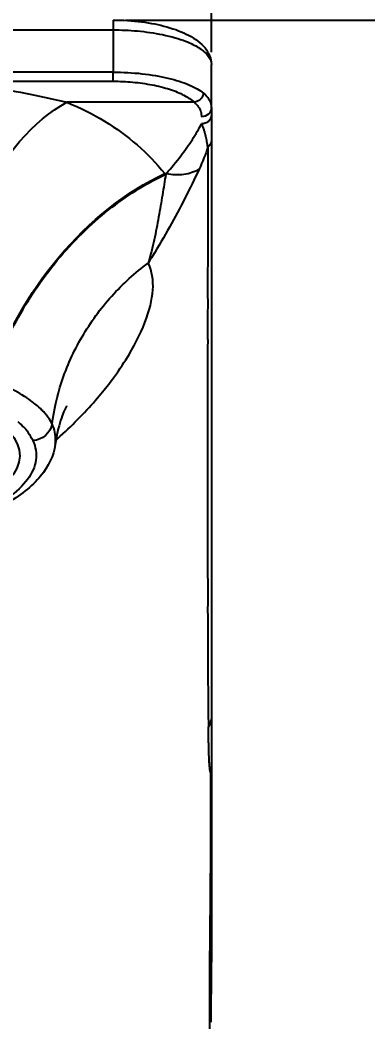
# Model space of a CAD drawing. Header units: millimetres. Extents: x 3724 to 4565, y 1133 to 1727.
# Drawn here: x 3887.9 to 3905.6, y 1525.5 to 1576.5 of the extents above; entities that cross this region are included whole.
import ezdxf

# ---------------------------------------------------------------- set-up
doc = ezdxf.new("R2010")
doc.units = ezdxf.units.MM
doc.layers.add('DIM', color=3, linetype='Continuous')
doc.styles.get("Standard").update_dxf_attribs({"font": 'arial.ttf'})
doc.dimstyles.new('사본 ISO-25', dxfattribs={"dimtxt": 7, "dimasz": 7, "dimexe": 1.25, "dimexo": 0.625, "dimtad": 1, "dimtih": 1, "dimtoh": 1, "dimdec": 1, "dimdsep": 46, "dimtxsty": 'Standard', "dimcen": 2.5, "dimclrd": 3, "dimclre": 3, "dimclrt": 4, "dimadec": 0, "dimazin": 0, "dimtfac": 1, "dimtdec": 1, "dimtmove": 0, "dimatfit": 3, "dimfxl": 1, "dimarcsym": 0})

# ---------------------------------------------------------------- blocks, each defined once
blk = doc.blocks.new('*D10')
at = {"layer": 'Defpoints', "color": 0, "transparency": 16777216}
for p in [(3885.628, 1595.719), (3901.628, 1325.439), (3951.628, 1325.439)]:
    blk.add_point(p, dxfattribs=at)
at = {"layer": 'DIM', "color": 3, "lineweight": -2, "transparency": 16777216}
for p, q in [((3886.253, 1595.719), (3952.878, 1595.719)), ((3951.628, 1588.719), (3951.628, 1466.155)), ((3951.628, 1332.439), (3951.628, 1455.003)), ((3902.253, 1325.439), (3952.878, 1325.439))]:
    blk.add_line(p, q, dxfattribs=at)
at = {"layer": 'DIM', "color": 3, "transparency": 16777216}
for points in [[(3950.461, 1588.719), (3952.794, 1588.719), (3951.628, 1595.719)], [(3950.461, 1332.439), (3952.794, 1332.439), (3951.628, 1325.439)]]:
    blk.add_solid(points, dxfattribs=at)
at = {"layer": 'DIM', "color": 4, "transparency": 16777216, "insert": (3951.628, 1460.579), "char_height": 7, "attachment_point": 5}
blk.add_mtext('270.3', dxfattribs=at)
blk = doc.blocks.new('*D11')
at = {"layer": 'Defpoints', "color": 0, "transparency": 16777216}
for p in [(3892.628, 1576.477), (3924.628, 1325.439), (3924.871, 1325.439)]:
    blk.add_point(p, dxfattribs=at)
at = {"layer": 'DIM', "color": 3, "lineweight": -2, "transparency": 16777216}
for p, q in [((3893.253, 1576.477), (3925.878, 1576.477)), ((3924.628, 1569.477), (3924.628, 1454.271)), ((3924.628, 1332.439), (3924.628, 1443.123)), ((3924.246, 1325.439), (3923.378, 1325.439))]:
    blk.add_line(p, q, dxfattribs=at)
at = {"layer": 'DIM', "color": 3, "transparency": 16777216}
for points in [[(3923.461, 1569.477), (3925.794, 1569.477), (3924.628, 1576.477)], [(3923.461, 1332.439), (3925.794, 1332.439), (3924.628, 1325.439)]]:
    blk.add_solid(points, dxfattribs=at)
at = {"layer": 'DIM', "color": 4, "transparency": 16777216, "insert": (3924.628, 1448.697), "char_height": 7, "attachment_point": 5}
blk.add_mtext('251', dxfattribs=at)
blk = doc.blocks.new('*D13')
at = {"layer": 'Defpoints', "color": 0, "transparency": 16777216}
for p in [(3897.628, 1628.953), (3853.628, 1574.216), (3897.628, 1574.216)]:
    blk.add_point(p, dxfattribs=at)
at = {"layer": 'DIM', "color": 3, "lineweight": -2, "transparency": 16777216}
for p, q in [((3853.628, 1574.841), (3853.628, 1630.203)), ((3897.628, 1574.841), (3897.628, 1630.203)), ((3860.628, 1628.953), (3868.487, 1628.953)), ((3890.628, 1628.953), (3882.768, 1628.953))]:
    blk.add_line(p, q, dxfattribs=at)
at = {"layer": 'DIM', "color": 3, "transparency": 16777216}
for points in [[(3860.628, 1630.119), (3860.628, 1627.786), (3853.628, 1628.953)], [(3890.628, 1630.119), (3890.628, 1627.786), (3897.628, 1628.953)]]:
    blk.add_solid(points, dxfattribs=at)
at = {"layer": 'DIM', "color": 4, "transparency": 16777216, "insert": (3875.628, 1628.953), "char_height": 7, "attachment_point": 5}
blk.add_mtext('44', dxfattribs=at)

msp = doc.modelspace()

# ---------------------------------------------------------------- linework, layer by layer
at = {"extrusion": (0, 1, 0)}
for p, q in [((3858.628, 1575.977), (3892.628, 1575.977)), ((3892.628, 1575.977), (3892.628, 1573.826)), ((3897.628, 1572.006), (3897.628, 1574.216)), ((3892.628, 1573.826), (3884.396, 1573.826)), ((3892.628, 1573.361), (3892.628, 1573.826)), ((3884.4, 1573.36), (3892.628, 1573.361)), ((3889.128, 1572.554), (3889.128, 1572.554)), ((3889.628, 1572.443), (3889.628, 1572.443)), ((3896.765, 1572.29), (3890.282, 1572.29)), ((3895.259, 1568.661), (3895.339, 1568.661)), ((3895.339, 1568.661), (3895.309, 1568.623))]:
    msp.add_line(p, q, dxfattribs=at)
at = {"extrusion": (-2.22045e-16, 1.84889e-32, -1)}
msp.add_ellipse((3890.282, 1561.103), major_axis=(2.884, 11.648), ratio=0.526229, start_param=4.41283, end_param=5.843468, dxfattribs=at)
at = {"extrusion": (-2.22045e-16, 2.40741e-35, -1)}
msp.add_ellipse((3897.126, 1572.006), major_axis=(-0.501, 0), ratio=0.907559, start_param=3.141568, end_param=4.71237, dxfattribs=at)
at = {"extrusion": (-2.22045e-16, 1.17549e-38, -1)}
msp.add_ellipse((3897.628, 1543.973), major_axis=(0, 30.886), ratio=0, start_param=0.433244, end_param=0.460906, dxfattribs=at)
at = {"extrusion": (-2.22045e-16, -1.2326e-32, -1)}
msp.add_ellipse((3895.259, 1558.926), major_axis=(7.122, 9.658), ratio=0.635664, start_param=4.205648, end_param=5.423764, dxfattribs=at)
at = {"extrusion": (-2.22045e-16, 1.83671e-40, -1)}
msp.add_ellipse((3875.628, 1554.3), major_axis=(-12.25, 0), ratio=0.343815, start_param=1.570796, end_param=3.968098, dxfattribs=at)
at = {"extrusion": (-2.22045e-16, -7.39557e-32, -1)}
msp.add_ellipse((3888.548, 1556.01), major_axis=(0.912, 0.411), ratio=0.928011, start_param=0.550958, end_param=1.966688, dxfattribs=at)
at = {"extrusion": (-2.22045e-16, 1.2326e-32, -1)}
msp.add_ellipse((3897.192, 1540.849), major_axis=(-0.185, -0.569), ratio=0.694164, start_param=4.273866, end_param=5.134745, dxfattribs=at)
at = {"extrusion": (-2.22045e-16, 3.64403e-37, -1)}
msp.add_ellipse((3896.623, 1538.379), major_axis=(-1.004, 0), ratio=0.999048, start_param=3.142108, end_param=3.392868, dxfattribs=at)
at = {"extrusion": (-2.22045e-16, 3.85186e-34, -1)}
msp.add_ellipse((3895.737, 1528.507), major_axis=(-1.89, -0.009), ratio=0.074148, start_param=3.136611, end_param=3.423602, dxfattribs=at)
for points in [[(3892.628, 1576.477), (3892.628, 1576.477), (3892.628, 1576.477), (3892.628, 1576.477)], [(3897.439, 1574.686), (3897.557, 1574.542), (3897.628, 1574.386), (3897.628, 1574.216)], [(3897.628, 1574.216), (3897.628, 1574.216), (3897.628, 1574.216), (3897.628, 1574.216)], [(3884.398, 1573.36), (3885.093, 1573.27), (3886.448, 1573.074), (3888.422, 1572.714), (3889.672, 1572.437), (3890.282, 1572.29)], [(3892.628, 1573.361), (3892.964, 1573.361), (3893.628, 1573.33), (3894.633, 1573.191), (3895.531, 1572.965), (3896.266, 1572.661), (3896.62, 1572.42), (3896.765, 1572.29)], [(3896.488, 1573.181), (3896.792, 1573.051), (3897.04, 1572.908), (3897.225, 1572.756)], [(3897.175, 1572.596), (3897.149, 1572.543), (3897.113, 1572.491), (3897.07, 1572.448)], [(3897.225, 1572.756), (3897.218, 1572.705), (3897.202, 1572.65), (3897.175, 1572.596)], [(3897.225, 1572.756), (3897.314, 1572.684), (3897.463, 1572.531), (3897.598, 1572.279), (3897.628, 1572.099), (3897.628, 1572.006)], [(3890.282, 1572.29), (3890.968, 1572.007), (3892.243, 1571.365), (3893.89, 1570.163), (3894.827, 1569.191), (3895.259, 1568.661)], [(3896.92, 1572.339), (3896.868, 1572.313), (3896.815, 1572.297), (3896.765, 1572.29)], [(3897.07, 1572.448), (3897.026, 1572.403), (3896.974, 1572.366), (3896.92, 1572.339)], [(3897.628, 1571.636), (3897.628, 1571.61), (3897.625, 1571.583), (3897.619, 1571.555)], [(3897.217, 1571.195), (3897.186, 1571.19), (3897.156, 1571.188), (3897.127, 1571.188)], [(3897.311, 1571.219), (3897.28, 1571.208), (3897.248, 1571.2), (3897.217, 1571.195)], [(3897.4, 1571.261), (3897.372, 1571.244), (3897.342, 1571.23), (3897.311, 1571.219)], [(3897.481, 1571.319), (3897.456, 1571.297), (3897.429, 1571.277), (3897.4, 1571.261)], [(3897.546, 1571.391), (3897.527, 1571.365), (3897.505, 1571.341), (3897.481, 1571.319)], [(3897.628, 1570.363), (3897.628, 1570.23), (3897.556, 1570.088), (3897.449, 1570.002)], [(3897.449, 1570.002), (3897.333, 1569.648), (3897.183, 1569.272), (3897.003, 1568.884)], [(3886.463, 1558.185), (3886.778, 1559.21), (3887.686, 1561.372), (3889.857, 1564.521), (3892.555, 1567.091), (3894.421, 1568.214), (3895.309, 1568.623)], [(3895.259, 1568.661), (3895.275, 1568.648), (3895.292, 1568.636), (3895.309, 1568.623)], [(3897.443, 1566.469), (3897.443, 1566.383), (3897.443, 1566.296), (3897.442, 1566.207)], [(3895.502, 1565.94), (3895.227, 1565.447), (3894.935, 1564.952), (3894.633, 1564.457)], [(3897.442, 1566.207), (3897.442, 1565.867), (3897.441, 1565.495), (3897.441, 1565.146)], [(3897.441, 1565.146), (3897.44, 1564.796), (3897.441, 1564.469), (3897.44, 1564.106)], [(3894.633, 1564.457), (3894.561, 1564.338), (3894.487, 1564.22), (3894.412, 1564.1)], [(3894.425, 1564.075), (3894.421, 1564.084), (3894.416, 1564.092), (3894.412, 1564.1)], [(3894.652, 1562.734), (3894.685, 1563.232), (3894.618, 1563.688), (3894.425, 1564.075)], [(3889.454, 1563.823), (3889.453, 1563.822), (3889.453, 1563.822), (3889.453, 1563.822)], [(3894.245, 1561.075), (3894.48, 1561.675), (3894.619, 1562.226), (3894.652, 1562.734)], [(3897.44, 1561.82), (3897.439, 1561.482), (3897.435, 1561.2), (3897.436, 1560.915)], [(3893.274, 1559.182), (3893.678, 1559.827), (3894.01, 1560.475), (3894.245, 1561.075)], [(3897.436, 1560.915), (3897.436, 1560.724), (3897.438, 1560.532), (3897.439, 1560.332)], [(3897.439, 1560.332), (3897.44, 1560.235), (3897.44, 1560.137), (3897.44, 1560.035)], [(3897.44, 1560.035), (3897.44, 1559.726), (3897.435, 1559.393), (3897.434, 1559.089)], [(3897.434, 1559.089), (3897.434, 1558.784), (3897.439, 1558.507), (3897.439, 1558.171)], [(3897.439, 1558.11), (3897.439, 1557.787), (3897.434, 1557.418), (3897.434, 1557.087)], [(3897.439, 1558.171), (3897.439, 1558.151), (3897.439, 1558.13), (3897.439, 1558.11)], [(3887.995, 1557.398), (3887.838, 1557.495), (3887.691, 1557.579), (3887.54, 1557.662)], [(3888.433, 1557.105), (3888.328, 1557.18), (3888.158, 1557.296), (3887.995, 1557.398)], [(3888.446, 1557.095), (3888.442, 1557.098), (3888.437, 1557.101), (3888.433, 1557.105)], [(3888.655, 1556.936), (3888.584, 1556.993), (3888.549, 1557.02), (3888.446, 1557.095)], [(3889.939, 1555.285), (3890.646, 1555.927), (3891.281, 1556.588), (3891.837, 1557.241)], [(3897.434, 1557.087), (3897.433, 1556.734), (3897.437, 1556.423), (3897.438, 1556.04)], [(3889.242, 1556.359), (3889.195, 1556.418), (3889.148, 1556.473), (3889.1, 1556.525)], [(3889.525, 1555.917), (3889.445, 1556.083), (3889.345, 1556.23), (3889.242, 1556.359)], [(3887.784, 1556.036), (3887.854, 1555.975), (3887.951, 1555.889), (3888.046, 1555.792)], [(3888.046, 1555.792), (3888.14, 1555.696), (3888.232, 1555.59), (3888.316, 1555.47)], [(3889.708, 1555.056), (3889.719, 1555.353), (3889.655, 1555.645), (3889.525, 1555.917)], [(3897.438, 1556.04), (3897.438, 1555.697), (3897.435, 1555.296), (3897.434, 1554.918)], [(3888.316, 1555.47), (3888.4, 1555.351), (3888.477, 1555.217), (3888.548, 1555.071)], [(3889.726, 1555.094), (3889.797, 1555.157), (3889.868, 1555.221), (3889.939, 1555.285)], [(3888.548, 1555.071), (3888.697, 1554.742), (3888.747, 1554.407), (3888.701, 1554.074)], [(3889.691, 1554.873), (3889.7, 1554.934), (3889.705, 1554.995), (3889.708, 1555.056)], [(3889.691, 1554.871), (3889.691, 1554.872), (3889.691, 1554.872), (3889.691, 1554.873)], [(3889.708, 1555.078), (3889.709, 1555.079), (3889.709, 1555.079), (3889.709, 1555.079)], [(3897.434, 1554.918), (3897.434, 1554.874), (3897.434, 1554.831), (3897.434, 1554.788)], [(3897.455, 1543.674), (3897.456, 1543.488), (3897.455, 1543.303), (3897.453, 1543.126)], [(3897.453, 1543.126), (3897.453, 1543.034), (3897.453, 1542.943), (3897.453, 1542.856)], [(3897.453, 1542.856), (3897.454, 1542.604), (3897.461, 1542.381), (3897.464, 1542.153)], [(3897.472, 1540.972), (3897.474, 1540.882), (3897.475, 1540.792), (3897.475, 1540.705)], [(3897.628, 1540.974), (3897.628, 1540.787), (3897.628, 1540.61), (3897.628, 1540.446)], [(3897.475, 1540.705), (3897.476, 1540.635), (3897.476, 1540.566), (3897.476, 1540.499)], [(3897.484, 1539.995), (3897.482, 1540.135), (3897.479, 1540.3), (3897.476, 1540.499)], [(3897.491, 1539.636), (3897.489, 1539.74), (3897.487, 1539.855), (3897.484, 1539.995)], [(3897.498, 1539.363), (3897.496, 1539.441), (3897.494, 1539.533), (3897.491, 1539.636)], [(3897.628, 1539.596), (3897.628, 1539.535), (3897.628, 1539.476), (3897.628, 1539.419)], [(3897.628, 1539.419), (3897.628, 1539.361), (3897.628, 1539.306), (3897.628, 1539.252)], [(3897.504, 1539.144), (3897.502, 1539.218), (3897.5, 1539.284), (3897.498, 1539.363)], [(3897.507, 1539.054), (3897.506, 1539.084), (3897.505, 1539.115), (3897.504, 1539.144)], [(3897.511, 1538.924), (3897.51, 1538.963), (3897.509, 1539.008), (3897.507, 1539.054)], [(3897.511, 1538.922), (3897.511, 1538.923), (3897.511, 1538.924), (3897.511, 1538.924)], [(3897.517, 1538.8), (3897.515, 1538.842), (3897.513, 1538.878), (3897.511, 1538.922)], [(3897.628, 1539.252), (3897.628, 1539.198), (3897.628, 1539.146), (3897.628, 1539.096)], [(3897.628, 1539.096), (3897.628, 1539.046), (3897.628, 1538.997), (3897.628, 1538.952)], [(3897.628, 1538.952), (3897.628, 1538.86), (3897.628, 1538.777), (3897.628, 1538.703)], [(3897.52, 1538.746), (3897.519, 1538.765), (3897.518, 1538.783), (3897.517, 1538.8)], [(3897.524, 1538.689), (3897.523, 1538.709), (3897.522, 1538.728), (3897.52, 1538.746)], [(3897.531, 1538.585), (3897.529, 1538.62), (3897.526, 1538.655), (3897.524, 1538.689)], [(3897.536, 1538.517), (3897.534, 1538.539), (3897.533, 1538.562), (3897.531, 1538.585)], [(3897.538, 1538.491), (3897.538, 1538.5), (3897.537, 1538.508), (3897.536, 1538.517)], [(3897.546, 1538.407), (3897.544, 1538.433), (3897.541, 1538.461), (3897.538, 1538.491)], [(3897.553, 1538.338), (3897.551, 1538.361), (3897.549, 1538.384), (3897.546, 1538.407)], [(3897.628, 1538.703), (3897.628, 1538.666), (3897.628, 1538.631), (3897.628, 1538.6)], [(3897.628, 1538.6), (3897.628, 1538.569), (3897.628, 1538.541), (3897.628, 1538.512)], [(3897.628, 1538.512), (3897.628, 1538.483), (3897.628, 1538.454), (3897.628, 1538.437)], [(3897.554, 1538.332), (3897.554, 1538.334), (3897.553, 1538.336), (3897.553, 1538.338)], [(3897.56, 1538.263), (3897.558, 1538.285), (3897.556, 1538.308), (3897.554, 1538.332)], [(3897.569, 1538.212), (3897.565, 1538.225), (3897.563, 1538.243), (3897.56, 1538.263)], [(3897.573, 1538.202), (3897.571, 1538.205), (3897.57, 1538.208), (3897.569, 1538.212)], [(3897.582, 1538.187), (3897.579, 1538.191), (3897.576, 1538.195), (3897.573, 1538.202)], [(3897.586, 1538.183), (3897.585, 1538.184), (3897.584, 1538.185), (3897.582, 1538.187)], [(3897.592, 1538.162), (3897.591, 1538.169), (3897.59, 1538.179), (3897.586, 1538.183)], [(3897.596, 1538.132), (3897.593, 1538.151), (3897.593, 1538.154), (3897.592, 1538.162)], [(3897.596, 1538.13), (3897.596, 1538.131), (3897.596, 1538.131), (3897.596, 1538.132)], [(3897.602, 1537.929), (3897.6, 1538.05), (3897.599, 1538.108), (3897.596, 1538.13)], [(3897.603, 1537.814), (3897.603, 1537.856), (3897.602, 1537.895), (3897.602, 1537.929)], [(3897.628, 1538.379), (3897.628, 1538.345), (3897.628, 1538.209), (3897.628, 1538.081), (3897.628, 1538.029), (3897.628, 1537.773), (3897.627, 1537.321), (3897.627, 1536.704), (3897.627, 1536.337), (3897.627, 1535.965), (3897.627, 1535.697), (3897.627, 1535.337), (3897.627, 1534.859), (3897.627, 1534.384), (3897.628, 1533.888), (3897.628, 1533.227), (3897.628, 1532.507), (3897.628, 1531.683), (3897.627, 1529.86), (3897.627, 1528.828), (3897.627, 1528.547), (3897.627, 1528.518)], [(3897.606, 1537.282), (3897.606, 1537.494), (3897.606, 1537.678), (3897.603, 1537.814)], [(3897.603, 1537.805), (3897.603, 1537.805), (3897.603, 1537.805), (3897.603, 1537.805)], [(3897.604, 1536.196), (3897.605, 1536.501), (3897.605, 1536.77), (3897.605, 1537.013)], [(3897.605, 1537.013), (3897.605, 1537.108), (3897.606, 1537.197), (3897.606, 1537.282)], [(3897.6, 1534.733), (3897.601, 1535.129), (3897.602, 1535.517), (3897.603, 1535.863)], [(3897.603, 1535.863), (3897.604, 1535.979), (3897.604, 1536.09), (3897.604, 1536.196)], [(3897.591, 1532.954), (3897.596, 1533.482), (3897.598, 1533.934), (3897.599, 1534.389)], [(3897.599, 1534.389), (3897.599, 1534.504), (3897.599, 1534.619), (3897.6, 1534.733)], [(3897.59, 1532.755), (3897.59, 1532.823), (3897.591, 1532.889), (3897.591, 1532.954)], [(3897.576, 1530.911), (3897.581, 1531.563), (3897.585, 1532.203), (3897.59, 1532.755)], [(3897.574, 1530.683), (3897.575, 1530.759), (3897.575, 1530.835), (3897.576, 1530.911)], [(3897.555, 1528.725), (3897.562, 1529.386), (3897.569, 1530.035), (3897.574, 1530.683)], [(3897.552, 1528.477), (3897.553, 1528.56), (3897.554, 1528.643), (3897.555, 1528.725)], [(3897.543, 1525.469), (3897.543, 1525.92), (3897.544, 1526.742), (3897.544, 1527.616), (3897.549, 1528.203), (3897.552, 1528.477)], [(3897.542, 1524.405), (3897.543, 1524.76), (3897.543, 1525.115), (3897.543, 1525.469)]]:
    msp.add_open_spline(points, degree=3)
for points, knots in [([(3892.628, 1576.477), (3892.628, 1576.477), (3892.628, 1576.475), (3892.628, 1576.455), (3892.628, 1576.394), (3892.628, 1576.303), (3892.628, 1576.159), (3892.628, 1576.044), (3892.628, 1575.977)], [0.0012218, 0.0012218, 0.0012218, 0.0012218, 0.050913, 0.2108236, 0.3707342, 0.5306447, 0.6905553, 1, 1, 1, 1]), ([(3892.628, 1576.477), (3893.116, 1576.477), (3893.61, 1576.445), (3894.534, 1576.327), (3894.974, 1576.239), (3895.784, 1576.013), (3896.159, 1575.868), (3896.818, 1575.519), (3897.101, 1575.307), (3897.501, 1574.816), (3897.628, 1574.518), (3897.628, 1574.216)], [0, 0, 0, 0, 0.1465023, 0.1465023, 0.2919814, 0.2919814, 0.4461141, 0.4461141, 0.6158449, 0.6158449, 0.7782808, 0.7782808, 0.7782808, 0.7782808]), ([(3892.628, 1575.977), (3893.027, 1575.979), (3893.452, 1575.957), (3893.874, 1575.919), (3894.295, 1575.88), (3894.713, 1575.824), (3895.145, 1575.733), (3895.578, 1575.641), (3896.014, 1575.514), (3896.311, 1575.401), (3896.608, 1575.288), (3896.79, 1575.19), (3896.971, 1575.075), (3897.153, 1574.961), (3897.32, 1574.83), (3897.439, 1574.686)], [0, 0, 0, 0, 0.1666667, 0.1666667, 0.1666667, 0.3333333, 0.3333333, 0.3333333, 0.5, 0.5, 0.5, 0.6666667, 0.6666667, 0.6666667, 0.8333333, 0.8333333, 0.8333333, 0.8333333]), ([(3892.628, 1573.826), (3893.126, 1573.826), (3893.623, 1573.798), (3894.097, 1573.746), (3894.57, 1573.695), (3895.019, 1573.619), (3895.422, 1573.523), (3895.826, 1573.427), (3896.185, 1573.311), (3896.488, 1573.181)], [0, 0, 0, 0, 0.25, 0.25, 0.25, 0.5, 0.5, 0.5, 0.75, 0.75, 0.75, 0.75]), ([(3896.765, 1572.29), (3896.845, 1572.219), (3896.978, 1572.07), (3897.099, 1571.824), (3897.126, 1571.645), (3897.126, 1571.551)], [0, 0, 0, 0, 0.3333333, 0.6666667, 1, 1, 1, 1]), ([(3897.619, 1571.555), (3897.613, 1571.527), (3897.605, 1571.499), (3897.592, 1571.471), (3897.58, 1571.443), (3897.564, 1571.416), (3897.546, 1571.391)], [0.1249997, 0.1249997, 0.1249997, 0.1249997, 0.2499995, 0.2499995, 0.2499995, 0.3749992, 0.3749992, 0.3749992, 0.3749992]), ([(3897.628, 1571.636), (3897.628, 1571.577), (3897.628, 1571.461), (3897.628, 1571.294), (3897.628, 1571.129), (3897.628, 1570.915), (3897.628, 1570.654), (3897.628, 1570.458), (3897.628, 1570.363)], [0, 0, 0, 0, 0.122893, 0.248194, 0.373495, 0.498796, 0.749398, 1, 1, 1, 1]), ([(3895.339, 1568.661), (3895.604, 1568.968), (3896.089, 1569.566), (3896.682, 1570.414), (3896.993, 1570.937), (3897.127, 1571.188)], [0, 0, 0, 0, 0.3333333, 0.6666667, 0.9999899, 0.9999899, 0.9999899, 0.9999899]), ([(3897.449, 1570.002), (3897.435, 1570.088), (3897.405, 1570.266), (3897.36, 1570.505), (3897.314, 1570.702), (3897.27, 1570.855), (3897.216, 1571.011), (3897.162, 1571.126), (3897.127, 1571.188)], [0, 0, 0, 0, 0.250567, 0.501134, 0.626418, 0.751701, 0.876985, 1, 1, 1, 1]), ([(3897.628, 1570.363), (3897.628, 1567.835), (3897.628, 1563.073), (3897.628, 1556.817), (3897.628, 1551.464), (3897.628, 1547.756), (3897.628, 1545.23), (3897.628, 1543.576), (3897.628, 1542.161), (3897.628, 1541.349), (3897.628, 1540.974)], [0, 0, 0, 0, 0.166683, 0.333346, 0.50001, 0.666673, 0.750005, 0.833337, 0.916668, 1, 1, 1, 1]), ([(3897.449, 1570.002), (3897.448, 1569.692), (3897.447, 1569.38), (3897.447, 1569.079), (3897.447, 1568.778), (3897.447, 1568.488), (3897.446, 1568.17), (3897.446, 1567.852), (3897.444, 1567.506), (3897.443, 1567.18), (3897.443, 1566.939), (3897.443, 1566.709), (3897.443, 1566.469)], [0, 0, 0, 0, 0.0333333, 0.0333333, 0.0333333, 0.0666667, 0.0666667, 0.0666667, 0.1, 0.1, 0.1, 0.1245687, 0.1245687, 0.1245687, 0.1245687]), ([(3895.309, 1568.623), (3895.255, 1568.289), (3895.139, 1567.581), (3894.949, 1566.449), (3894.733, 1565.289), (3894.533, 1564.498), (3894.412, 1564.1)], [0, 0, 0, 0, 0.249998, 0.499996, 0.749998, 1, 1, 1, 1]), ([(3895.339, 1568.661), (3895.636, 1568.604), (3896.097, 1568.586), (3896.65, 1568.713), (3896.893, 1568.821), (3897.003, 1568.884)], [0, 0, 0, 0, 0.500201, 0.750301, 1, 1, 1, 1]), ([(3897.003, 1568.884), (3896.773, 1568.389), (3896.535, 1567.899), (3896.286, 1567.41), (3896.037, 1566.921), (3895.778, 1566.432), (3895.502, 1565.94)], [0, 0, 0, 0, 0.3085631, 0.3085631, 0.3085631, 0.6171263, 0.6171263, 0.6171263, 0.6171263]), ([(3889.525, 1555.917), (3889.62, 1556.62), (3889.966, 1558.144), (3890.973, 1560.396), (3892.501, 1562.485), (3893.754, 1563.613), (3894.412, 1564.1)], [0, 0, 0, 0, 0.224669, 0.483117, 0.741565, 1, 1, 1, 1]), ([(3897.44, 1564.106), (3897.44, 1563.743), (3897.438, 1563.344), (3897.438, 1562.948), (3897.438, 1562.552), (3897.441, 1562.157), (3897.44, 1561.82)], [0.2, 0.2, 0.2, 0.2, 0.23333333, 0.23333333, 0.23333333, 0.26666667, 0.26666667, 0.26666667, 0.26666667]), ([(3891.837, 1557.241), (3892.066, 1557.509), (3892.281, 1557.777), (3892.484, 1558.043), (3892.773, 1558.423), (3893.036, 1558.802), (3893.274, 1559.182)], [0.6, 0.6, 0.6, 0.6, 0.6411878, 0.6411878, 0.6411878, 0.7, 0.7, 0.7, 0.7]), ([(3889.1, 1556.525), (3889.043, 1556.587), (3888.987, 1556.644), (3888.93, 1556.697), (3888.827, 1556.795), (3888.725, 1556.88), (3888.655, 1556.936)], [0.181931, 0.181931, 0.181931, 0.181931, 0.25, 0.25, 0.25, 0.375, 0.375, 0.375, 0.375]), ([(3890.264, 1556.836), (3890.264, 1556.836), (3890.201, 1556.729), (3890.022, 1556.287), (3889.903, 1555.942), (3889.763, 1555.312), (3889.723, 1555.099), (3889.692, 1554.873)], [2.2372203, 2.2372203, 2.2372203, 2.2372203, 2.467429, 2.467429, 2.697723, 2.697723, 2.7999322, 2.7999322, 2.7999322, 2.7999322]), ([(3889.691, 1554.871), (3889.61, 1554.291), (3889.339, 1553.742), (3888.499, 1552.721), (3887.889, 1552.25), (3886.217, 1551.307), (3885.031, 1550.854), (3883.415, 1550.425), (3883.137, 1550.357), (3882.852, 1550.293)], [0, 0, 0, 0, 0.352641, 0.352641, 0.75154, 0.75154, 1.253947, 1.253947, 1.354712, 1.354712, 1.354712, 1.354712]), ([(3897.434, 1554.788), (3897.433, 1554.372), (3897.435, 1553.994), (3897.436, 1553.585), (3897.437, 1553.176), (3897.435, 1552.737), (3897.434, 1552.331), (3897.434, 1551.924), (3897.435, 1551.548), (3897.436, 1551.13)], [0.5, 0.5, 0.5, 0.5, 0.5333333, 0.5333333, 0.5333333, 0.5666667, 0.5666667, 0.5666667, 0.6, 0.6, 0.6, 0.6]), ([(3888.701, 1554.074), (3888.654, 1553.74), (3888.51, 1553.408), (3888.272, 1553.086), (3888.034, 1552.763), (3887.702, 1552.451), (3887.275, 1552.152)], [0.125, 0.125, 0.125, 0.125, 0.25, 0.25, 0.25, 0.3750001, 0.3750001, 0.3750001, 0.3750001]), ([(3897.436, 1551.13), (3897.437, 1550.847), (3897.437, 1550.545), (3897.437, 1550.244), (3897.437, 1550.102), (3897.437, 1549.959), (3897.437, 1549.819)], [0.6, 0.6, 0.6, 0.6, 0.6226001, 0.6226001, 0.6226001, 0.63333333, 0.63333333, 0.63333333, 0.63333333]), ([(3897.437, 1549.819), (3897.437, 1549.385), (3897.436, 1548.975), (3897.437, 1548.575), (3897.438, 1548.174), (3897.442, 1547.783), (3897.442, 1547.389), (3897.442, 1547.012), (3897.439, 1546.633), (3897.439, 1546.308)], [0.63333333, 0.63333333, 0.63333333, 0.63333333, 0.66666667, 0.66666667, 0.66666667, 0.7, 0.7, 0.7, 0.7319795, 0.7319795, 0.7319795, 0.7319795]), ([(3897.439, 1546.308), (3897.439, 1546.294), (3897.439, 1546.28), (3897.44, 1546.267), (3897.441, 1545.933), (3897.447, 1545.659), (3897.448, 1545.381), (3897.448, 1545.102), (3897.443, 1544.819), (3897.445, 1544.533), (3897.446, 1544.247), (3897.454, 1543.959), (3897.455, 1543.674)], [0.7319795, 0.7319795, 0.7319795, 0.7319795, 0.7333333, 0.7333333, 0.7333333, 0.7666667, 0.7666667, 0.7666667, 0.8, 0.8, 0.8, 0.8333333, 0.8333333, 0.8333333, 0.8333333]), ([(3897.464, 1542.153), (3897.466, 1541.925), (3897.463, 1541.692), (3897.464, 1541.494), (3897.465, 1541.297), (3897.47, 1541.134), (3897.472, 1540.972)], [0.9, 0.9, 0.9, 0.9, 0.93333333, 0.93333333, 0.93333333, 0.96666667, 0.96666667, 0.96666667, 0.96666667]), ([(3897.628, 1540.446), (3897.628, 1540.282), (3897.628, 1540.131), (3897.628, 1539.99), (3897.628, 1539.849), (3897.628, 1539.719), (3897.628, 1539.596)], [0.125, 0.125, 0.125, 0.125, 0.25, 0.25, 0.25, 0.375, 0.375, 0.375, 0.375]), ([(3897.628, 1538.437), (3897.628, 1538.428), (3897.628, 1538.422), (3897.628, 1538.415), (3897.628, 1538.407), (3897.628, 1538.398), (3897.628, 1538.379)], [0.9375, 0.9375, 0.9375, 0.9375, 0.96875, 0.96875, 0.96875, 1, 1, 1, 1]), ([(3897.626, 1525.465), (3897.626, 1525.912), (3897.626, 1526.733), (3897.627, 1527.653), (3897.627, 1528.24), (3897.627, 1528.516)], [0.0001096, 0.0001096, 0.0001096, 0.0001096, 0.3333333, 0.6666667, 0.9994365, 0.9994365, 0.9994365, 0.9994365])]:
    msp.add_open_spline(points, degree=3, knots=knots)

# ---------------------------------------------------------------- dimensions: what is measured, and where the dimension line sits
at = {"layer": 'DIM'}
dim = msp.add_linear_dim(base=(3897.628, 1628.953), p1=(3853.628, 1574.216), p2=(3897.628, 1574.216), dimstyle='사본 ISO-25', override={"dimgap": 2, "dimtad": 0}, dxfattribs=at)
dim.commit()
dim.dimension.update_dxf_attribs({"geometry": '*D13', "text_midpoint": (3875.628, 1628.953)})
dim = msp.add_linear_dim(base=(3951.628, 1325.439), p1=(3885.628, 1595.719), p2=(3901.628, 1325.439), angle=90, dimstyle='사본 ISO-25', override={"dimgap": 2, "dimtad": 0}, dxfattribs=at)
dim.commit()
dim.dimension.update_dxf_attribs({"geometry": '*D10', "text_midpoint": (3951.628, 1460.579)})
dim = msp.add_linear_dim(base=(3924.628, 1325.439), p1=(3892.628, 1576.477), p2=(3924.871, 1325.439), angle=90, dimstyle='사본 ISO-25', override={"dimgap": 2, "dimtad": 0}, dxfattribs=at)
dim.commit()
dim.dimension.update_dxf_attribs({"geometry": '*D11', "text_midpoint": (3924.628, 1448.697), "dimtype": 160})

doc.saveas('drawing.dxf')
